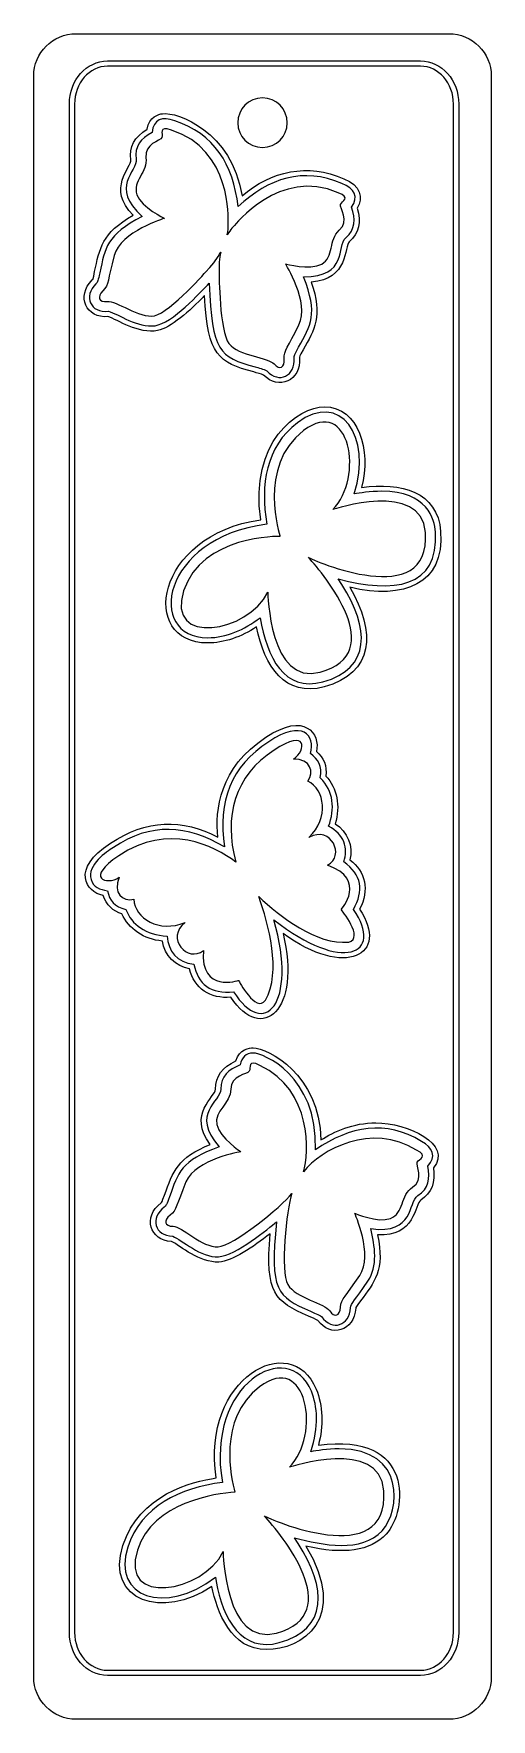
# Model space of a CAD drawing. Header units: inches. Extents: x 186 to 318, y 11 to 493.
import ezdxf

# ---------------------------------------------------------------- set-up
doc = ezdxf.new("R2010")
doc.units = ezdxf.units.IN
doc.header["$MEASUREMENT"] = 0
doc.layers.add('_U+0421_U+043B_U+043E_U+0439 1', color=7, linetype='Continuous')

msp = doc.modelspace()

# ---------------------------------------------------------------- linework, layer by layer
at = {"layer": '_U+0421_U+043B_U+043E_U+0439 1', "color": 1, "lineweight": 9, "true_color": 0xff0000}
for points, knots in [([(305.39, 493.2), (305.39, 493.2), (198.61, 493.2), (198.61, 493.2), (191.91, 493.2), (186.48, 487.77), (186.48, 481.07), (186.48, 481.07), (186.48, 22.93), (186.48, 22.93), (186.48, 16.23), (191.91, 10.8), (198.61, 10.8), (198.61, 10.8), (305.39, 10.8), (305.39, 10.8), (312.09, 10.8), (317.52, 16.23), (317.52, 22.93), (317.52, 22.93), (317.52, 481.07), (317.52, 481.07), (317.52, 487.77), (312.09, 493.2), (305.39, 493.2)], [0, 0, 0, 0, 1, 1, 1, 2, 2, 2, 3, 3, 3, 4, 4, 4, 5, 5, 5, 6, 6, 6, 7, 7, 7, 8, 8, 8, 8]), ([(252, 460.64), (248.09, 460.64), (244.91, 463.81), (244.91, 467.72), (244.91, 471.64), (248.09, 474.81), (252, 474.81), (255.91, 474.81), (259.09, 471.64), (259.09, 467.72), (259.09, 463.81), (255.91, 460.64), (252, 460.64)], [0, 0, 0, 0, 1, 1, 1, 2, 2, 2, 3, 3, 3, 4, 4, 4, 4])]:
    msp.add_open_spline(points, degree=3, knots=knots, dxfattribs=at)
at = {"layer": '_U+0421_U+043B_U+043E_U+0439 1', "color": 7, "lineweight": 9, "true_color": 0xffffff}
for points, knots in [([(297.26, 485.4), (297.26, 485.4), (207.62, 485.4), (207.62, 485.4), (201.59, 485.4), (196.69, 479.87), (196.69, 473.07), (196.69, 473.07), (196.69, 35.67), (196.69, 35.67), (196.69, 28.88), (201.59, 23.35), (207.62, 23.35), (207.62, 23.35), (297.26, 23.35), (297.26, 23.35), (303.29, 23.35), (308.19, 28.88), (308.19, 35.67), (308.19, 35.67), (308.19, 473.07), (308.19, 473.07), (308.19, 479.87), (303.29, 485.4), (297.26, 485.4)], [0, 0, 0, 0, 1, 1, 1, 2, 2, 2, 3, 3, 3, 4, 4, 4, 5, 5, 5, 6, 6, 6, 7, 7, 7, 8, 8, 8, 8]), ([(306.69, 35.67), (306.69, 29.7), (302.46, 24.85), (297.26, 24.85), (297.26, 24.85), (207.62, 24.85), (207.62, 24.85), (202.42, 24.85), (198.19, 29.7), (198.19, 35.67), (198.19, 35.67), (198.19, 473.07), (198.19, 473.07), (198.19, 479.04), (202.42, 483.9), (207.62, 483.9), (207.62, 483.9), (297.26, 483.9), (297.26, 483.9), (302.46, 483.9), (306.69, 479.04), (306.69, 473.07), (306.69, 473.07), (306.69, 35.67), (306.69, 35.67)], [0, 0, 0, 0, 1, 1, 1, 2, 2, 2, 3, 3, 3, 4, 4, 4, 5, 5, 5, 6, 6, 6, 7, 7, 7, 8, 8, 8, 8]), ([(207.73, 412.24), (210.47, 411.34), (216.49, 407.16), (221.97, 408.24), (225.7, 408.98), (231.13, 413.84), (235.41, 418.25), (236.33, 400.98), (239.39, 399.21), (249.5, 396.39), (250.35, 396.16), (251.73, 395.77), (252.31, 395.52), (256.52, 391.04), (263.12, 393.83), (262.58, 400.49), (262.56, 400.71), (262.56, 400.79), (263.64, 402.75), (266.79, 408.43), (269.46, 412.33), (265.92, 422.13), (276.72, 422.73), (275.38, 432.41), (276.83, 433.66), (279.63, 436.06), (280.4, 439.31), (279.13, 443.31), (280.95, 446.11), (280.13, 449.94), (275.31, 451.7), (264.91, 456.25), (254.54, 453.93), (246.14, 446.8), (243.21, 465.34), (227.57, 470.89), (223.35, 470.3), (222.43, 470.18), (219.5, 469.49), (218.96, 465.89), (215.35, 463.71), (213.8, 460.75), (214.33, 457.1), (214.6, 455.17), (207.23, 448.85), (214.97, 441.23), (205.97, 436.23), (205.33, 431.61), (203.94, 425.11), (203.48, 422.94), (203.42, 422.88), (203.26, 422.73), (198.5, 418.09), (201.6, 411.63), (207.73, 412.24)], [0, 0, 0, 0, 1, 1, 1, 2, 2, 2, 3, 3, 3, 4, 4, 4, 5, 5, 5, 6, 6, 6, 7, 7, 7, 8, 8, 8, 9, 9, 9, 10, 10, 10, 11, 11, 11, 12, 12, 12, 13, 13, 13, 14, 14, 14, 15, 15, 15, 16, 16, 16, 17, 17, 17, 18, 18, 18, 18]), ([(204.31, 421.65), (204.82, 422.15), (204.91, 422.47), (205.41, 424.8), (206.93, 431.91), (207.26, 435.57), (217.57, 440.91), (207.97, 449.35), (216.32, 453.78), (215.81, 457.31), (215.28, 460.95), (217.21, 463.17), (220.37, 464.97), (220.73, 468.75), (223.37, 469.58), (226.88, 468.25), (238, 464.75), (243.72, 455.67), (245, 443.75), (253.8, 451.85), (263.65, 455.16), (274.75, 450.31), (278.32, 449), (279.61, 446.48), (277.47, 443.56), (278.65, 440.13), (278.65, 437.19), (275.86, 434.8), (273.12, 432.44), (276.56, 423.61), (263.75, 423.6), (267.98, 412.88), (265.88, 409.87), (262.32, 403.46), (261.17, 401.38), (261.03, 401.08), (261.09, 400.37), (261.5, 395.31), (256.75, 392.87), (253.22, 396.75), (252.38, 397.16), (250.78, 397.59), (249.87, 397.85), (239.62, 400.7), (237.52, 402.05), (236.76, 421.85), (234.24, 419.18), (226.09, 410.29), (221.22, 409.63), (216.32, 408.96), (210.65, 413), (207.86, 413.76), (202.71, 413.16), (200.63, 418.06), (204.31, 421.65)], [0, 0, 0, 0, 1, 1, 1, 2, 2, 2, 3, 3, 3, 4, 4, 4, 5, 5, 5, 6, 6, 6, 7, 7, 7, 8, 8, 8, 9, 9, 9, 10, 10, 10, 11, 11, 11, 12, 12, 12, 13, 13, 13, 14, 14, 14, 15, 15, 15, 16, 16, 16, 17, 17, 17, 18, 18, 18, 18]), ([(274, 436.96), (270.91, 434.31), (272.52, 429.2), (268.98, 427.28), (265.44, 425.36), (258.58, 427.37), (258.58, 427.37), (258.58, 427.37), (265.57, 416.29), (262.45, 409.85), (259.32, 403.4), (258.04, 402.61), (258.24, 400.14), (258.44, 397.67), (256.87, 396.85), (255.31, 398.7), (253.75, 400.56), (245.15, 400.96), (242.4, 404.53), (239.65, 408.1), (239.58, 424.48), (239.58, 424.48), (239.47, 426.9), (239.67, 428.95), (240.04, 430.67), (239.18, 429.09), (238, 427.39), (236.36, 425.69), (236.36, 425.69), (225.54, 413.38), (221.12, 412.5), (216.7, 411.62), (209.96, 416.97), (207.57, 416.6), (205.17, 416.23), (204.52, 417.88), (206.3, 419.61), (208.07, 421.34), (207.63, 422.78), (209.51, 429.69), (211.4, 436.6), (223.95, 440.36), (223.95, 440.36), (223.95, 440.36), (217.45, 443.36), (216.05, 447.13), (214.64, 450.9), (219.22, 453.7), (218.63, 457.72), (218.04, 461.75), (222.8, 462.51), (223.17, 463.5), (223.54, 464.49), (222.17, 467.02), (225.92, 465.57), (243.36, 460.16), (242.17, 439.58), (242.17, 439.58), (242.17, 439.58), (242.38, 438.01), (241.87, 435.6), (242.88, 437.34), (243.82, 438.13), (243.82, 438.13), (243.82, 438.13), (256.97, 455.06), (273.66, 447.67), (277.45, 446.3), (274.75, 445.29), (274.37, 444.3), (274, 443.31), (277.09, 439.61), (274, 436.96)], [0, 0, 0, 0, 1, 1, 1, 2, 2, 2, 3, 3, 3, 4, 4, 4, 5, 5, 5, 6, 6, 6, 7, 7, 7, 8, 8, 8, 9, 9, 9, 10, 10, 10, 11, 11, 11, 12, 12, 12, 13, 13, 13, 14, 14, 14, 15, 15, 15, 16, 16, 16, 17, 17, 17, 18, 18, 18, 19, 19, 19, 20, 20, 20, 21, 21, 21, 22, 22, 22, 23, 23, 23, 24, 24, 24, 24]), ([(273.7, 337.15), (273.7, 337.15), (274.73, 335.53), (274.73, 335.53), (282.66, 323.12), (283.21, 311.52), (269.27, 307.72), (258.11, 304.67), (253.33, 314.71), (251.3, 326.06), (246.72, 322.6), (241.71, 320.33), (236.31, 320.33), (218.52, 320.33), (222.81, 348.98), (253.23, 352.81), (251.34, 363.99), (252.95, 374.99), (262.01, 381.87), (274.16, 391.09), (283.57, 378.06), (278.25, 361.48), (279.85, 361.73), (282.77, 362.25), (286.16, 362.25), (299.26, 362.25), (301.26, 354.13), (301.51, 350.65), (302.68, 334.5), (289.39, 333.02), (273.7, 337.15)], [0, 0, 0, 0, 1, 1, 1, 2, 2, 2, 3, 3, 3, 4, 4, 4, 5, 5, 5, 6, 6, 6, 7, 7, 7, 8, 8, 8, 9, 9, 9, 10, 10, 10, 10]), ([(280.39, 363.33), (283.25, 373.94), (279.46, 386.44), (269.76, 386.44), (262.19, 386.44), (248.13, 376.27), (251.5, 354.1), (221, 349.72), (216.57, 318.83), (236.31, 318.83), (240.83, 318.83), (246.07, 320.57), (250.26, 323.43), (252.56, 312.07), (258.58, 303.25), (269.67, 306.27), (283.88, 310.15), (284.61, 321.93), (276.97, 334.76), (292.54, 331.14), (304.1, 335.61), (303.01, 350.75), (302.19, 362.13), (291.69, 364.89), (280.39, 363.33)], [0, 0, 0, 0, 1, 1, 1, 2, 2, 2, 3, 3, 3, 4, 4, 4, 5, 5, 5, 6, 6, 6, 7, 7, 7, 8, 8, 8, 8]), ([(298.67, 350.44), (300.32, 327.65), (266.13, 342.61), (265.13, 343.35), (269.76, 338.21), (288.41, 315.89), (268.52, 310.47), (253.95, 306.49), (253.51, 333.33), (253.51, 333.33), (247.95, 321.8), (224.28, 317.77), (229.42, 333.75), (234.56, 349.73), (257.01, 349.35), (257.01, 349.35), (257.01, 349.35), (250.36, 369.45), (263.74, 379.6), (277.11, 389.75), (281.15, 366.09), (272.13, 357.02), (272.13, 357.02), (297.59, 365.51), (298.67, 350.44)], [0, 0, 0, 0, 1, 1, 1, 2, 2, 2, 3, 3, 3, 4, 4, 4, 5, 5, 5, 6, 6, 6, 7, 7, 7, 8, 8, 8, 8]), ([(223.32, 233.52), (223.89, 229.45), (227.18, 226.16), (231.1, 225.57), (232.46, 219.92), (237.04, 216.94), (242.95, 217.43), (251.81, 203.98), (263.26, 213.75), (257.89, 235.7), (275.74, 222.68), (288.49, 229.54), (279.82, 242.68), (282.67, 248.08), (281.56, 253.42), (277.02, 256.79), (278.01, 260.55), (276.37, 264.92), (272.77, 267.08), (274.42, 272.14), (273.3, 277.36), (270.16, 280.76), (270.54, 283.52), (269.48, 286.11), (267.46, 287.81), (268.58, 292.75), (264.15, 299.36), (252.99, 291.83), (239.6, 283.26), (238.43, 270.82), (239.2, 263.29), (229.3, 268.59), (218.5, 268.33), (208.46, 261.53), (197.01, 254.15), (201.43, 247.47), (206.37, 246.59), (207.19, 243.89), (209.25, 242.04), (211.75, 241.33), (213.64, 237), (218.1, 234), (223.32, 233.52)], [0, 0, 0, 0, 1, 1, 1, 2, 2, 2, 3, 3, 3, 4, 4, 4, 5, 5, 5, 6, 6, 6, 7, 7, 7, 8, 8, 8, 9, 9, 9, 10, 10, 10, 11, 11, 11, 12, 12, 12, 13, 13, 13, 14, 14, 14, 14]), ([(215.17, 245.48), (211.98, 244.75), (209.05, 247.24), (210.98, 251.78), (207.22, 249.3), (201.14, 251.64), (210.82, 257.87), (225.11, 267.56), (238.06, 260.82), (244.34, 256.13), (240.82, 269.13), (244.01, 280.92), (255.33, 288.17), (264.88, 294.6), (264.63, 288.1), (260.87, 285.62), (265.79, 285.6), (266.93, 281.92), (265, 279.28), (269.85, 276.91), (271.14, 268.77), (265.29, 263.19), (271.69, 266.71), (275.79, 257.82), (270.59, 255.22), (282.26, 251.19), (274.51, 242.55), (274.51, 242.55), (274.51, 242.55), (281.26, 234.33), (276.7, 233.23), (267.43, 232.31), (256.93, 240.6), (250.92, 246.27), (253.79, 238.32), (257.43, 224.82), (252.87, 216.57), (250.06, 212.81), (245.17, 222.26), (245.17, 222.26), (245.17, 222.26), (234.17, 218.54), (235.07, 230.86), (230.63, 227.11), (224.08, 234.38), (229.84, 238.87), (222.41, 235.7), (215.43, 240.09), (215.17, 245.48)], [0, 0, 0, 0, 1, 1, 1, 2, 2, 2, 3, 3, 3, 4, 4, 4, 5, 5, 5, 6, 6, 6, 7, 7, 7, 8, 8, 8, 9, 9, 9, 10, 10, 10, 11, 11, 11, 12, 12, 12, 13, 13, 13, 14, 14, 14, 15, 15, 15, 16, 16, 16, 16]), ([(207.58, 247.94), (205.45, 248.18), (203.58, 248.94), (202.93, 251.15), (201.68, 255.38), (207.39, 259.06), (209.29, 260.28), (220.04, 267.57), (230.45, 266.73), (241.1, 260.47), (239.19, 273.49), (242.91, 283.6), (253.81, 290.58), (263.38, 297.03), (267.27, 292.42), (265.74, 287.22), (268, 285.56), (269.16, 283.57), (268.56, 280.25), (272.4, 276.37), (272.78, 271.38), (270.92, 266.36), (275.38, 264.1), (276.57, 260.11), (275.25, 256.19), (280.52, 252.59), (281.03, 247.86), (278.06, 242.6), (286.97, 229.6), (274.89, 224.2), (255.26, 239.62), (262.19, 215.11), (252.34, 205.41), (243.72, 219.02), (237.19, 218.29), (233.5, 221.16), (232.35, 226.95), (227.55, 227.35), (224.98, 230.67), (224.71, 234.94), (218.41, 235.26), (214.59, 238.26), (212.85, 242.6), (209.61, 243.36), (208.24, 245.1), (207.58, 247.94)], [0, 0, 0, 0, 1, 1, 1, 2, 2, 2, 3, 3, 3, 4, 4, 4, 5, 5, 5, 6, 6, 6, 7, 7, 7, 8, 8, 8, 9, 9, 9, 10, 10, 10, 11, 11, 11, 12, 12, 12, 13, 13, 13, 14, 14, 14, 15, 15, 15, 15]), ([(284.49, 181.51), (277.96, 181.51), (272.46, 178.99), (268.7, 176.6), (268.32, 195.31), (253.62, 202.97), (249.31, 202.97), (248.38, 202.97), (245.38, 202.69), (244.36, 199.2), (240.49, 197.52), (238.55, 194.8), (238.58, 191.11), (238.59, 189.16), (230.43, 183.9), (237.06, 175.31), (227.72, 171.67), (226.35, 167.5), (223.95, 160.83), (223.19, 158.74), (223.13, 158.69), (222.95, 158.56), (217.6, 154.61), (219.79, 147.79), (225.95, 147.56), (228.57, 146.29), (233.95, 141.34), (239.52, 141.66), (243.32, 141.89), (249.35, 145.97), (254.19, 149.76), (252.77, 132.57), (255.53, 130.37), (265.16, 126.21), (265.97, 125.85), (267.3, 125.28), (267.86, 124.95), (271.42, 119.94), (278.33, 121.81), (278.7, 128.48), (278.71, 128.7), (278.72, 128.78), (280.05, 130.56), (284, 135.84), (287.11, 139.33), (284.95, 149.47), (295.6, 148.61), (295.75, 158.39), (297.33, 159.41), (300.42, 161.41), (301.63, 164.52), (300.92, 168.66), (306.65, 175.34), (293.43, 181.51), (284.49, 181.51)], [0, 0, 0, 0, 1, 1, 1, 2, 2, 2, 3, 3, 3, 4, 4, 4, 5, 5, 5, 6, 6, 6, 7, 7, 7, 8, 8, 8, 9, 9, 9, 10, 10, 10, 11, 11, 11, 12, 12, 12, 13, 13, 13, 14, 14, 14, 15, 15, 15, 16, 16, 16, 17, 17, 17, 18, 18, 18, 18]), ([(296.51, 160.67), (293.58, 158.77), (295.61, 149.49), (282.99, 151.22), (284.2, 146.29), (285.06, 140.46), (282.21, 136.19), (278.57, 130.71), (277.28, 129.88), (277.2, 128.57), (276.93, 123.52), (271.92, 121.71), (268.93, 126.05), (268.15, 126.57), (266.62, 127.21), (265.76, 127.59), (256.1, 131.76), (254.07, 133.32), (256.02, 153.15), (253.88, 151.42), (244.3, 143.46), (239.43, 143.16), (234.33, 142.88), (228.89, 147.97), (226.28, 149.05), (221.09, 149.16), (219.72, 154.31), (223.85, 157.36), (224.42, 157.78), (224.55, 158.09), (225.36, 160.32), (227.83, 167.15), (228.65, 170.74), (239.59, 174.63), (231.21, 184.32), (240.1, 187.54), (240.08, 191.12), (240.05, 194.82), (242.29, 196.74), (245.63, 198.1), (246.12, 200.17), (247.18, 201.47), (249.31, 201.47), (252.14, 201.47), (267.78, 195.15), (267.16, 173.73), (277.15, 180.67), (287.31, 182.42), (297.52, 176.19), (300.85, 174.43), (301.84, 171.76), (299.3, 169.13), (300, 165.58), (299.61, 162.67), (296.51, 160.67)], [0, 0, 0, 0, 1, 1, 1, 2, 2, 2, 3, 3, 3, 4, 4, 4, 5, 5, 5, 6, 6, 6, 7, 7, 7, 8, 8, 8, 9, 9, 9, 10, 10, 10, 11, 11, 11, 12, 12, 12, 13, 13, 13, 14, 14, 14, 15, 15, 15, 16, 16, 16, 17, 17, 17, 18, 18, 18, 18]), ([(296.33, 170.28), (295.83, 169.35), (298.39, 165.27), (294.97, 163.07), (291.55, 160.86), (292.45, 155.57), (288.68, 154.15), (284.91, 152.73), (278.39, 155.65), (278.39, 155.65), (278.39, 155.65), (283.81, 143.73), (279.84, 137.77), (275.87, 131.8), (274.49, 131.2), (274.36, 128.72), (274.22, 126.24), (272.55, 125.64), (271.25, 127.69), (269.96, 129.74), (261.5, 131.31), (259.26, 135.22), (257.11, 138.95), (258.77, 156.52), (260.44, 161.32), (257.42, 157.41), (243.6, 146.27), (239.26, 146.01), (234.76, 145.73), (228.81, 151.94), (226.38, 151.9), (223.96, 151.86), (223.54, 153.58), (225.54, 155.06), (227.53, 156.53), (227.28, 158.02), (230.09, 164.61), (232.89, 171.2), (245.84, 173.22), (245.84, 173.22), (245.84, 173.22), (239.81, 177.07), (238.93, 180.99), (238.05, 184.92), (242.96, 187.07), (242.93, 191.14), (242.89, 195.21), (247.71, 195.32), (248.21, 196.25), (248.71, 197.18), (247.69, 199.88), (251.22, 197.92), (266.33, 190.87), (265.4, 172.67), (263.76, 167.52), (268.67, 173.84), (283.18, 181.67), (296.09, 173.72), (299.65, 171.84), (296.83, 171.21), (296.33, 170.28)], [0, 0, 0, 0, 1, 1, 1, 2, 2, 2, 3, 3, 3, 4, 4, 4, 5, 5, 5, 6, 6, 6, 7, 7, 7, 8, 8, 8, 9, 9, 9, 10, 10, 10, 11, 11, 11, 12, 12, 12, 13, 13, 13, 14, 14, 14, 15, 15, 15, 16, 16, 16, 17, 17, 17, 18, 18, 18, 19, 19, 19, 20, 20, 20, 20]), ([(268, 89.25), (269.49, 94.67), (269.27, 100.71), (267.37, 105.27), (260.22, 122.48), (234.36, 108.49), (238.76, 79.88), (231.72, 78.88), (216.7, 75.06), (212.03, 60.54), (206.92, 44.64), (223.53, 39.23), (237.47, 48.83), (238.97, 41.57), (242.93, 30.73), (253.15, 30.73), (263.09, 30.73), (277.03, 39.43), (264.45, 60.36), (275.21, 57.83), (282.95, 58.98), (287.38, 63.74), (293.53, 70.34), (295.64, 93.14), (268, 89.25)], [0, 0, 0, 0, 1, 1, 1, 2, 2, 2, 3, 3, 3, 4, 4, 4, 5, 5, 5, 6, 6, 6, 7, 7, 7, 8, 8, 8, 8]), ([(286.28, 64.76), (280.35, 58.39), (269.24, 60.62), (261.16, 62.76), (261.16, 62.76), (262.2, 61.14), (262.2, 61.14), (270.4, 48.39), (270.92, 36.6), (256.77, 32.74), (246.11, 29.83), (240.7, 39.43), (238.72, 50.26), (238.72, 50.26), (238.5, 51.46), (238.5, 51.46), (224.08, 40.49), (208.81, 45.6), (213.46, 60.08), (217.21, 71.74), (228.4, 77.1), (240.5, 78.58), (235.67, 106.95), (259.52, 120.25), (265.99, 104.69), (267.77, 100.41), (268.17, 94.5), (265.85, 87.39), (267.48, 87.66), (270.49, 88.2), (273.99, 88.2), (293.16, 88.2), (291.47, 70.34), (286.28, 64.76)], [0, 0, 0, 0, 1, 1, 1, 2, 2, 2, 3, 3, 3, 4, 4, 4, 5, 5, 5, 6, 6, 6, 7, 7, 7, 8, 8, 8, 9, 9, 9, 10, 10, 10, 11, 11, 11, 11]), ([(286.74, 76.22), (288.41, 52.99), (253.56, 68.26), (252.56, 68.99), (257.28, 63.76), (276.28, 41.01), (256.02, 35.49), (241.17, 31.44), (240.72, 58.78), (240.72, 58.78), (235.05, 47.03), (210.94, 42.92), (216.17, 59.21), (220.62, 73.04), (238.72, 75.42), (244.08, 75.82), (243.04, 79.5), (239.01, 96.73), (251.14, 105.93), (264.77, 116.28), (268.89, 92.17), (259.69, 82.92), (259.69, 82.92), (285.63, 91.57), (286.74, 76.22)], [0, 0, 0, 0, 1, 1, 1, 2, 2, 2, 3, 3, 3, 4, 4, 4, 5, 5, 5, 6, 6, 6, 7, 7, 7, 8, 8, 8, 8])]:
    msp.add_open_spline(points, degree=3, knots=knots, dxfattribs=at)

doc.saveas('drawing.dxf')
